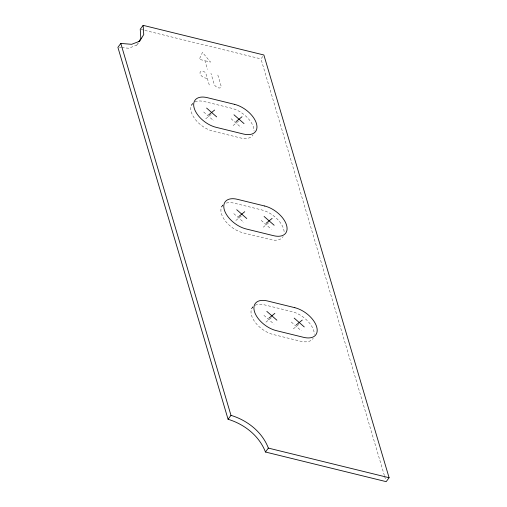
<?xml version="1.0" encoding="UTF-8"?>
<svg xmlns="http://www.w3.org/2000/svg" width="507" height="507" viewBox="0 0 507 507"><rect width="100%" height="100%" fill="white"/><g stroke="black" fill="none" stroke-linecap="round" stroke-linejoin="round"><path stroke-width="0.38" stroke-dasharray="2.54 1.9" d="M121.781 47.664L128.759 48.222L136.814 45.091L138.024 43.095M136.814 45.091L138.474 42.854M191.45 105.279L192.692 103.599M384.388 475.579L260.966 58.907L263.044 56.106M221.559 206.938L223.226 204.701M251.675 308.598L252.923 306.919M205.722 118.828L211.736 113.955M233.093 125.546L239.108 120.679M235.837 220.488L241.845 215.621M263.209 227.206L269.217 222.339M265.947 322.148L271.961 317.281M293.319 328.872L299.333 323.998M119.456 47.481L121.002 47.601M141.003 29.457L144.083 30.211M144.85 30.401L260.966 58.907M205.322 60.808L210.563 62.095L202.464 52.398L199.289 59.332L204.923 60.713L207.483 69.345M206.957 78.414L204.904 77.913A4.55 2.554 36.6 0 1 200.1 73.705A4.55 2.554 36.6 0 1 202.971 71.379L203.554 71.525A2.212 1.242 36.6 0 1 205.893 73.572L209.435 85.537M231.065 118.701L241.129 127.517M203.694 111.984L213.764 120.799M261.181 220.368L271.245 229.183M233.809 213.643L243.873 222.459M291.291 322.027L301.361 330.843M263.919 315.31L273.989 324.125M384.617 476.339L385.738 480.129M217.839 75.03L221.027 85.803A4.081 2.294 36.6 0 1 218.454 87.888A4.081 2.294 36.6 0 1 214.144 84.111L210.95 73.338M192.736 103.403A20.648 11.598 36.6 0 0 194.675 118.613A20.648 11.598 36.6 0 0 213.117 131.218L240.489 137.936A20.648 11.598 36.6 0 0 253.025 134.9M194.942 101.882A20.648 11.598 36.6 0 1 204.334 101.565L231.705 108.289A20.648 11.598 36.6 0 1 254.058 131.079M222.852 205.062A20.648 11.598 36.6 0 0 224.785 220.272A20.648 11.598 36.6 0 0 243.233 232.878L270.605 239.602A20.648 11.598 36.6 0 0 283.134 236.56M226.331 203.079A20.648 11.598 36.6 0 1 234.449 203.231L261.821 209.949A20.648 11.598 36.6 0 1 284.173 232.738M252.968 306.722A20.648 11.598 36.6 0 0 254.901 321.939A20.648 11.598 36.6 0 0 273.349 334.544L300.721 341.262A20.648 11.598 36.6 0 0 313.25 338.226M255.167 305.208A20.648 11.598 36.6 0 1 264.565 304.891L291.937 311.609A20.648 11.598 36.6 0 1 314.289 334.405"/><path stroke-width="0.76" d="M138.829 41.764L140.845 38.437L140.236 29.267L143.145 25.35L263.874 54.99L389.097 477.733L386.188 481.65L265.459 452.01C259.242 435.779 244.406 424.232 228.068 419.264L117.903 47.354L120.812 43.437L131.668 44.305L139.723 41.175L143.754 34.52L143.145 25.35M228.068 419.264L230.977 415.347L120.812 43.437M265.459 452.01L268.368 448.093C262.151 431.863 247.315 420.309 230.977 415.347M208.631 114.905L214.638 110.038M236.002 121.629L242.01 116.756M238.74 216.571L244.754 211.698M266.112 223.289L272.126 218.422M268.856 318.231L274.87 313.364M296.227 324.949L302.242 320.082M268.368 448.093L389.097 477.733M233.974 114.785L244.038 123.6M206.603 108.067L216.666 116.883M264.09 216.445L274.154 225.26M236.718 209.727L246.782 218.542M294.199 318.111L304.263 326.926M266.828 311.387L276.898 320.202M234.614 104.366L207.243 97.648A20.648 11.598 36.6 0 0 194.219 108.2A20.648 11.598 36.6 0 0 216.026 127.301L243.398 134.019A20.648 11.598 36.6 0 0 256.422 123.467A20.648 11.598 36.6 0 0 234.614 104.366M264.73 206.026L237.358 199.308A20.648 11.598 36.6 0 0 224.328 209.86A20.648 11.598 36.6 0 0 246.142 228.961L273.514 235.679A20.648 11.598 36.6 0 0 286.537 225.127A20.648 11.598 36.6 0 0 264.73 206.026M294.84 307.692L267.468 300.968A20.648 11.598 36.6 0 0 254.444 311.52A20.648 11.598 36.6 0 0 276.252 330.621L303.623 337.339A20.648 11.598 36.6 0 0 316.653 326.793A20.648 11.598 36.6 0 0 294.84 307.692"/></g></svg>
